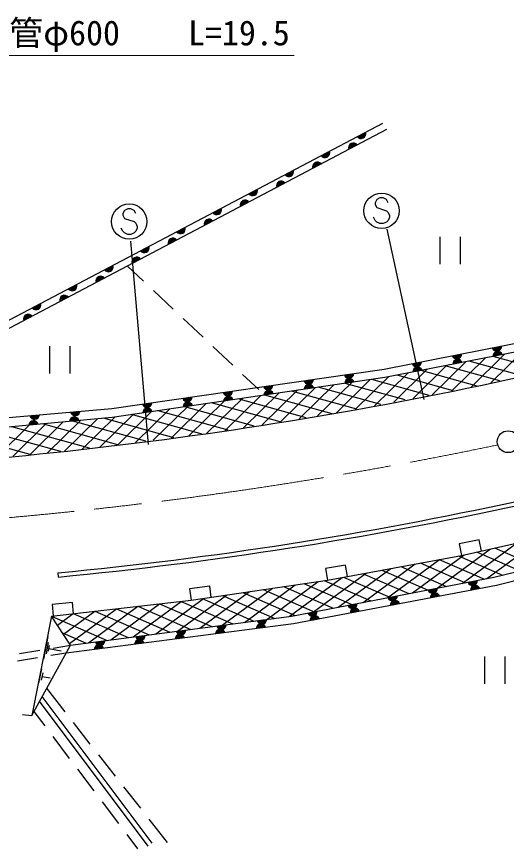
# Model space of a CAD drawing. Units: millimetres, scale not verified. Extents: x 40000 to 680000, y 20000 to 380000.
# Drawn here: x 332255 to 368256, y 235297 to 296258 of the extents above; entities that cross this region are included whole.
import ezdxf
from ezdxf.enums import TextEntityAlignment as Align

# ---------------------------------------------------------------- set-up
doc = ezdxf.new("R2010")
doc.units = ezdxf.units.MM
doc.header["$LTSCALE"] = 1000
doc.linetypes.add('CHAIN', pattern=[18.5, 12, -1.5, 3.5, -1.5])
for name, color, linetype, lineweight in [('M-BGD', 7, 'Continuous', 25), ('M-BMK', 2, 'CHAIN', 13), ('M-BMK-SRVR', 3, 'Continuous', 25), ('M-STR-HTXT', 7, 'Continuous', 13), ('M-STR-STRC', 7, 'Continuous', 25), ('M-STR-STRD', 7, 'Continuous', 25)]:
    doc.layers.add(name, color=color, linetype=linetype, lineweight=lineweight)
doc.styles.add('ＭＳ ゴシック', font='')
doc.styles.get('ＭＳ ゴシック').set_extended_font_data('MS Gothic')

msp = doc.modelspace()

# ---------------------------------------------------------------- linework, layer by layer
at = {"layer": 'M-BGD'}
for p, q in [((316194, 265805), (359183, 288440)), ((359439, 287954), (317375, 265805)), ((363351, 280076), (363351, 278076)), ((364851, 280076), (364851, 278076)), ((341584, 276821), (340403, 277930)), ((343770, 274766), (342312, 276136)), ((345956, 272712), (344498, 274081)), ((334673, 272046), (334673, 270046)), ((336173, 272046), (336173, 270046)), ((348142, 270657), (346684, 272027)), ((368108, 271447), (365643, 269021)), ((369529, 271723), (367112, 269345)), ((371069, 270236), (367274, 271286)), ((365267, 270896), (362810, 268478)), ((366687, 271172), (364227, 268750)), ((369415, 269864), (365511, 270943)), ((361005, 270069), (358561, 267664)), ((362426, 270345), (359978, 267935)), ((363846, 270620), (361394, 268207)), ((366107, 269118), (361983, 270259)), ((367761, 269491), (363747, 270601)), ((350051, 268862), (348870, 269972)), ((358229, 269582), (355741, 267133)), ((359585, 269793), (357145, 267392)), ((362579, 268434), (358358, 269601)), ((364351, 268774), (360219, 269916)), ((354210, 268994), (351663, 266487)), ((355550, 269190), (353022, 266702)), ((356890, 269386), (354382, 266918)), ((359033, 267754), (354432, 269027)), ((360806, 268094), (356395, 269314)), ((350192, 268406), (347585, 265841)), ((351531, 268602), (348944, 266056)), ((352871, 268798), (350304, 266272)), ((355445, 267086), (350506, 268452)), ((357260, 267415), (352469, 268739)), ((344833, 267622), (342301, 265131)), ((346173, 267818), (343608, 265295)), ((347512, 268014), (344916, 265459)), ((348852, 268210), (346225, 265625)), ((351629, 266482), (346579, 267878)), ((353537, 266784), (348542, 268165)), ((340814, 267035), (338379, 264638)), ((342154, 267231), (339686, 264802)), ((345883, 265580), (340690, 267016)), ((343493, 267427), (340994, 264966)), ((347812, 265877), (342653, 267304)), ((349720, 266179), (344616, 267591)), ((335686, 266477), (333263, 264093)), ((336945, 266594), (334522, 264210)), ((338204, 266710), (335782, 264327)), ((341755, 265062), (336398, 266543)), ((339475, 266839), (337072, 264474)), ((343819, 265321), (338646, 266751)), ((335502, 264301), (329653, 265918)), ((333168, 266244), (330744, 263858)), ((337626, 264543), (331902, 266126)), ((334427, 266360), (332003, 263975)), ((339690, 264803), (334150, 266335)), ((333256, 264092), (327405, 265710)), ((366814, 254969), (370942, 258019)), ((364995, 254620), (369009, 257586)), ((361356, 253921), (365144, 256719)), ((363176, 254270), (367076, 257152)), ((366069, 256926), (369264, 255534)), ((367391, 257223), (370554, 255845)), ((357718, 253222), (361547, 256051)), ((359537, 253571), (363339, 256380)), ((361914, 256118), (365244, 254668)), ((363323, 256377), (366634, 254935)), ((364732, 256636), (367974, 255224)), ((355899, 252872), (359755, 255722)), ((359096, 255601), (362464, 254134)), ((360505, 255860), (363854, 254401)), ((352279, 252188), (356172, 255063)), ((354079, 252523), (357963, 255393)), ((354856, 254830), (358294, 253332)), ((356279, 255083), (359684, 253600)), ((357688, 255342), (361074, 253867)), ((347367, 251542), (351053, 254265)), ((349005, 251757), (352738, 254516)), ((350642, 251972), (354423, 254766)), ((351869, 254386), (355514, 252798)), ((353363, 254608), (356904, 253065)), ((344093, 251112), (347683, 253765)), ((345730, 251327), (349368, 254015)), ((347387, 253721), (351225, 252049)), ((348881, 253943), (352734, 252264)), ((350375, 254165), (354124, 252531)), ((339181, 250467), (342766, 253116)), ((340818, 250682), (344356, 253296)), ((342456, 250897), (345998, 253515)), ((342766, 253116), (346608, 251443)), ((344356, 253296), (348147, 251645)), ((345894, 253499), (349686, 251847)), ((335258, 251547), (336407, 252396)), ((335699, 250878), (337997, 252576)), ((336139, 250209), (339587, 252756)), ((336407, 252396), (340452, 250634)), ((337544, 250252), (341177, 252936)), ((337997, 252576), (341991, 250836)), ((339587, 252756), (343530, 251038)), ((341177, 252936), (345069, 251240)), ((334817, 252216), (338913, 250432)), ((334254, 249060), (334577, 250723)), ((335623, 250992), (337374, 250230)), ((334446, 249454), (334607, 250286)), ((334597, 249640), (334678, 250056)), ((334939, 249867), (336225, 250079)), ((332472, 249460), (333952, 249704)), ((334637, 249848), (335524, 249676)), ((335904, 249499), (334778, 249311)), ((333792, 249147), (332312, 248901)), ((366649, 249247), (366649, 247247)), ((368149, 249247), (368149, 247247)), ((333899, 247281), (334107, 248352)), ((334094, 247521), (334198, 248057)), ((334146, 247789), (334718, 247678)), ((335825, 245182), (334470, 246911)), ((342212, 235523), (334141, 246317)), ((341920, 235305), (333947, 245968)), ((333529, 245214), (334325, 244159)), ((332696, 244987), (333368, 244922)), ((337675, 242820), (336441, 244394)), ((334927, 243360), (336131, 241763)), ((339525, 240458), (338291, 242033)), ((336733, 240965), (337938, 239368)), ((341375, 238096), (340141, 239671)), ((338540, 238569), (339744, 236973)), ((343346, 235579), (341991, 237309)), ((340346, 236174), (341142, 235119))]:
    msp.add_line(p, q, dxfattribs=at)
for points in [[(324911, 266226), (339262, 267467), (359273, 270361), (369962, 272456), (381757, 275278)], [(381859, 274790), (370015, 271817), (359308, 269740), (339280, 266810), (324723, 265461)], [(334817, 252216), (345079, 253378), (355096, 254866), (364966, 256679), (374844, 258894), (384768, 261458), (392577, 263656), (395145, 264414)], [(336225, 250079), (352455, 252211), (367334, 255069), (382373, 258691), (395215, 262537)], [(395394, 262017), (382577, 258265), (367520, 254466), (352606, 251642), (335904, 249499)], [(366436, 256979), (366265, 257816), (364795, 257516), (364966, 256679)], [(356576, 255116), (356433, 255958), (354954, 255708), (355096, 254866)], [(346566, 253577), (346453, 254423), (344966, 254225), (345079, 253378)], [(336444, 252376), (336360, 253226), (334867, 253079), (334951, 252229)]]:
    msp.add_lwpolyline(points, dxfattribs=at)
msp.add_lwpolyline([(334817, 252216), (333368, 244922), (336225, 250079)], close=True, dxfattribs=at)
for centre, radius, start, end in [((357572, 287653), 354, 216.56594, 18.97112), ((357572, 287653), 283, 218.78998, 16.74708), ((357572, 287653), 212, 222.5363, 13.00075), ((357572, 287653), 142, 230.24803, 5.28902), ((357572, 287653), 100, 240.5657, 354.97136), ((357572, 287653), 100, 240.5657, 354.97136), ((357014, 286615), 354, 36.56594, 198.97112), ((357014, 286615), 283, 38.78998, 196.74708), ((357014, 286615), 212, 42.5363, 193.00075), ((357014, 286615), 142, 50.24803, 185.28902), ((357014, 286615), 100, 60.5657, 174.97136), ((357014, 286615), 100, 60.5657, 174.97136), ((354917, 286256), 354, 216.56594, 18.97112), ((354917, 286256), 283, 218.78998, 16.74708), ((354917, 286256), 212, 222.5363, 13.00075), ((354917, 286256), 142, 230.24803, 5.28902), ((354917, 286256), 100, 240.5657, 354.97136), ((354917, 286256), 100, 240.5657, 354.97136), ((354359, 285218), 354, 36.56594, 198.97112), ((354359, 285218), 283, 38.78998, 196.74708), ((354359, 285218), 212, 42.5363, 193.00075), ((354359, 285218), 142, 50.24803, 185.28902), ((354359, 285218), 100, 60.5657, 174.97136), ((354359, 285218), 100, 60.5657, 174.97136), ((352263, 284858), 354, 216.56594, 18.97112), ((352263, 284858), 283, 218.78998, 16.74708), ((352263, 284858), 212, 222.5363, 13.00075), ((352263, 284858), 142, 230.24803, 5.28902), ((352263, 284858), 100, 240.5657, 354.97136), ((352263, 284858), 100, 240.5657, 354.97136), ((351705, 283820), 354, 36.56594, 198.97112), ((351705, 283820), 283, 38.78998, 196.74708), ((349608, 283460), 354, 216.56594, 18.97112), ((349608, 283460), 283, 218.78998, 16.74708), ((349608, 283460), 212, 222.5363, 13.00075), ((349608, 283460), 142, 230.24803, 5.28902), ((351705, 283820), 212, 42.5363, 193.00075), ((351705, 283820), 142, 50.24803, 185.28902), ((351705, 283820), 100, 60.5657, 174.97136), ((351705, 283820), 100, 60.5657, 174.97136), ((349608, 283460), 100, 240.5657, 354.97136), ((349608, 283460), 100, 240.5657, 354.97136), ((349050, 282422), 354, 36.56594, 198.97112), ((349050, 282422), 283, 38.78998, 196.74708), ((349050, 282422), 212, 42.5363, 193.00075), ((349050, 282422), 142, 50.24803, 185.28902), ((349050, 282422), 100, 60.5657, 174.97136), ((349050, 282422), 100, 60.5657, 174.97136), ((346954, 282063), 354, 216.56594, 18.97112), ((346954, 282063), 283, 218.78998, 16.74708), ((346954, 282063), 212, 222.5363, 13.00075), ((346954, 282063), 142, 230.24803, 5.28902), ((346954, 282063), 100, 240.5657, 354.97136), ((346954, 282063), 100, 240.5657, 354.97136), ((346395, 281025), 354, 36.56594, 198.97112), ((346395, 281025), 283, 38.78998, 196.74708), ((346395, 281025), 212, 42.5363, 193.00075), ((346395, 281025), 142, 50.24803, 185.28902), ((346395, 281025), 100, 60.5657, 174.97136), ((346395, 281025), 100, 60.5657, 174.97136), ((344299, 280665), 354, 216.56594, 18.97112), ((344299, 280665), 283, 218.78998, 16.74708), ((344299, 280665), 212, 222.5363, 13.00075), ((344299, 280665), 142, 230.24803, 5.28902), ((344299, 280665), 100, 240.5657, 354.97136), ((344299, 280665), 100, 240.5657, 354.97136), ((343741, 279627), 354, 36.56594, 198.97112), ((343741, 279627), 283, 38.78998, 196.74708), ((343741, 279627), 212, 42.5363, 193.00075), ((341645, 279267), 354, 216.56594, 18.97112), ((341645, 279267), 283, 218.78998, 16.74708), ((341645, 279267), 212, 222.5363, 13.00075), ((341645, 279267), 142, 230.24803, 5.28902), ((341645, 279267), 100, 240.5657, 354.97136), ((341645, 279267), 100, 240.5657, 354.97136), ((343741, 279627), 142, 50.24803, 185.28902), ((343741, 279627), 100, 60.5657, 174.97136), ((343741, 279627), 100, 60.5657, 174.97136), ((338990, 277869), 354, 216.56594, 18.97112), ((341086, 278229), 354, 36.56594, 198.97112), ((341086, 278229), 283, 38.78998, 196.74708), ((341086, 278229), 212, 42.5363, 193.00075), ((341086, 278229), 142, 50.24803, 185.28902), ((341086, 278229), 100, 60.5657, 174.97136), ((341086, 278229), 100, 60.5657, 174.97136), ((338990, 277869), 283, 218.78998, 16.74708), ((338990, 277869), 212, 222.5363, 13.00075), ((338990, 277869), 142, 230.24803, 5.28902), ((338990, 277869), 100, 240.5657, 354.97136), ((338990, 277869), 100, 240.5657, 354.97136), ((338432, 276831), 354, 36.56594, 198.97112), ((338432, 276831), 283, 38.78998, 196.74708), ((338432, 276831), 212, 42.5363, 193.00075), ((338432, 276831), 142, 50.24803, 185.28902), ((338432, 276831), 100, 60.5657, 174.97136), ((338432, 276831), 100, 60.5657, 174.97136), ((336336, 276472), 354, 216.56594, 18.97112), ((336336, 276472), 283, 218.78998, 16.74708), ((336336, 276472), 212, 222.5363, 13.00075), ((336336, 276472), 142, 230.24803, 5.28902), ((336336, 276472), 100, 240.5657, 354.97136), ((336336, 276472), 100, 240.5657, 354.97136), ((335777, 275434), 354, 36.56594, 198.97112), ((335777, 275434), 283, 38.78998, 196.74708), ((335777, 275434), 212, 42.5363, 193.00075), ((335777, 275434), 142, 50.24803, 185.28902), ((333681, 275074), 354, 216.56594, 18.97112), ((333681, 275074), 283, 218.78998, 16.74708), ((333681, 275074), 212, 222.5363, 13.00075), ((333681, 275074), 142, 230.24803, 5.28902), ((333681, 275074), 100, 240.5657, 354.97136), ((333681, 275074), 100, 240.5657, 354.97136), ((335777, 275434), 100, 60.5657, 174.97136), ((335777, 275434), 100, 60.5657, 174.97136), ((333123, 274036), 354, 36.56594, 198.97112), ((302533, 572897), 310364, 273.34642, 285.46604), ((333123, 274036), 283, 38.78998, 196.74708), ((333123, 274036), 212, 42.5363, 193.00075), ((333123, 274036), 142, 50.24803, 185.28902), ((333123, 274036), 100, 60.5657, 174.97136), ((333123, 274036), 100, 60.5657, 174.97136), ((367551, 272039), 354, 199.88754, 2.29272), ((367551, 272039), 283, 202.11158, 0.06868), ((367551, 272039), 212, 205.8579, 356.32235), ((367551, 272039), 142, 213.56963, 348.61062), ((367551, 272039), 100, 223.8873, 338.29296), ((367551, 272039), 100, 223.8873, 338.29296), ((364607, 271462), 354, 199.88754, 2.29272), ((364607, 271462), 283, 202.11158, 0.06868), ((364607, 271462), 212, 205.8579, 356.32235), ((364607, 271462), 142, 213.56963, 348.61062), ((364607, 271462), 100, 223.8873, 338.29296), ((364607, 271462), 100, 223.8873, 338.29296), ((367617, 271297), 354, 19.77806, 182.18324), ((367617, 271297), 283, 22.0021, 179.9592), ((367617, 271297), 212, 25.74843, 176.21287), ((367617, 271297), 142, 33.46016, 168.50114), ((367617, 271297), 100, 43.77782, 158.18348), ((367617, 271297), 100, 43.77782, 158.18348), ((361663, 270885), 354, 199.88754, 2.29272), ((361663, 270885), 283, 202.11158, 0.06868), ((361663, 270885), 212, 205.8579, 356.32235), ((361663, 270885), 142, 213.56963, 348.61062), ((361663, 270885), 100, 223.8873, 338.29296), ((361663, 270885), 100, 223.8873, 338.29296), ((364672, 270725), 354, 19.77806, 182.18324), ((364672, 270725), 283, 22.0021, 179.9592), ((364672, 270725), 212, 25.74843, 176.21287), ((364672, 270725), 142, 33.46016, 168.50114), ((364672, 270725), 100, 43.77782, 158.18348), ((364672, 270725), 100, 43.77782, 158.18348), ((361727, 270154), 354, 19.77806, 182.18324), ((361727, 270154), 283, 22.0021, 179.9592), ((361727, 270154), 212, 25.74843, 176.21287), ((361727, 270154), 142, 33.46016, 168.50114), ((361727, 270154), 100, 43.77782, 158.18348), ((361727, 270154), 100, 43.77782, 158.18348), ((353713, 269612), 354, 197.02713, 359.43231), ((353713, 269612), 283, 199.25117, 357.20827), ((353713, 269612), 212, 202.9975, 353.46195), ((353713, 269612), 142, 210.70923, 345.75022), ((353713, 269612), 100, 221.02689, 335.43255), ((353713, 269612), 100, 221.02689, 335.43255), ((356683, 270041), 354, 197.02713, 359.43231), ((356723, 269307), 354, 17.11942, 179.5246), ((356683, 270041), 283, 199.25117, 357.20827), ((356723, 269307), 283, 19.34346, 177.30056), ((356683, 270041), 212, 202.9975, 353.46195), ((356723, 269307), 212, 23.08979, 173.55424), ((356683, 270041), 142, 210.70923, 345.75022), ((356723, 269307), 142, 30.80152, 165.84251), ((356683, 270041), 100, 221.02689, 335.43255), ((356683, 270041), 100, 221.02689, 335.43255), ((350744, 269183), 354, 197.02713, 359.43231), ((350744, 269183), 283, 199.25117, 357.20827), ((350744, 269183), 212, 202.9975, 353.46195), ((350744, 269183), 142, 210.70923, 345.75022), ((350744, 269183), 100, 221.02689, 335.43255), ((350744, 269183), 100, 221.02689, 335.43255), ((353755, 268873), 354, 17.11942, 179.5246), ((353755, 268873), 283, 19.34346, 177.30056), ((353755, 268873), 212, 23.08979, 173.55424), ((353755, 268873), 142, 30.80152, 165.84251), ((353755, 268873), 100, 41.11918, 155.52484), ((353755, 268873), 100, 41.11918, 155.52484), ((356723, 269307), 100, 41.11918, 155.52484), ((356723, 269307), 100, 41.11918, 155.52484), ((344806, 268324), 354, 197.02713, 359.43231), ((344806, 268324), 283, 199.25117, 357.20827), ((344806, 268324), 212, 202.9975, 353.46195), ((344806, 268324), 142, 210.70923, 345.75022), ((344806, 268324), 100, 221.02689, 335.43255), ((344806, 268324), 100, 221.02689, 335.43255), ((347775, 268753), 354, 197.02713, 359.43231), ((347818, 268004), 354, 17.11942, 179.5246), ((347775, 268753), 283, 199.25117, 357.20827), ((347818, 268004), 283, 19.34346, 177.30056), ((347775, 268753), 212, 202.9975, 353.46195), ((347775, 268753), 142, 210.70923, 345.75022), ((347775, 268753), 100, 221.02689, 335.43255), ((347775, 268753), 100, 221.02689, 335.43255), ((350786, 268439), 354, 17.11942, 179.5246), ((350786, 268439), 283, 19.34346, 177.30056), ((350786, 268439), 212, 23.08979, 173.55424), ((350786, 268439), 142, 30.80152, 165.84251), ((350786, 268439), 100, 41.11918, 155.52484), ((350786, 268439), 100, 41.11918, 155.52484), ((341837, 267894), 354, 197.02713, 359.43231), ((341837, 267894), 283, 199.25117, 357.20827), ((341837, 267894), 212, 202.9975, 353.46195), ((341837, 267894), 142, 210.70923, 345.75022), ((341837, 267894), 100, 221.02689, 335.43255), ((341837, 267894), 100, 221.02689, 335.43255), ((344849, 267570), 354, 17.11942, 179.5246), ((344849, 267570), 283, 19.34346, 177.30056), ((344849, 267570), 212, 23.08979, 173.55424), ((344849, 267570), 142, 30.80152, 165.84251), ((344849, 267570), 100, 41.11918, 155.52484), ((344849, 267570), 100, 41.11918, 155.52484), ((347818, 268004), 212, 23.08979, 173.55424), ((347818, 268004), 142, 30.80152, 165.84251), ((347818, 268004), 100, 41.11918, 155.52484), ((347818, 268004), 100, 41.11918, 155.52484), ((336565, 267288), 354, 193.73905, 356.14422), ((336565, 267288), 283, 195.96309, 353.92019), ((336565, 267288), 212, 199.70941, 350.17386), ((336565, 267288), 142, 207.42114, 342.46213), ((336565, 267288), 100, 217.7388, 332.14447), ((336565, 267288), 100, 217.7388, 332.14447), ((341881, 267136), 354, 17.11942, 179.5246), ((341881, 267136), 283, 19.34346, 177.30056), ((341881, 267136), 212, 23.08979, 173.55424), ((341881, 267136), 142, 30.80152, 165.84251), ((341881, 267136), 100, 41.11918, 155.52484), ((341881, 267136), 100, 41.11918, 155.52484), ((333500, 266220), 354, 14.09262, 176.4978), ((333500, 266220), 283, 16.31666, 174.27376), ((333576, 267030), 354, 193.73905, 356.14422), ((333500, 266220), 212, 20.06299, 170.52743), ((333576, 267030), 283, 195.96309, 353.92019), ((333576, 267030), 212, 199.70941, 350.17386), ((333576, 267030), 142, 207.42114, 342.46213), ((333576, 267030), 100, 217.7388, 332.14447), ((333576, 267030), 100, 217.7388, 332.14447), ((336487, 266497), 354, 14.09262, 176.4978), ((336487, 266497), 283, 16.31666, 174.27376), ((336487, 266497), 212, 20.06299, 170.52743), ((336487, 266497), 142, 27.77472, 162.81571), ((336487, 266497), 100, 38.09238, 152.49804), ((336487, 266497), 100, 38.09238, 152.49804), ((333500, 266220), 142, 27.77472, 162.81571), ((333500, 266220), 100, 38.09238, 152.49804), ((333500, 266220), 100, 38.09238, 152.49804), ((365776, 254825), 354, 199.67279, 2.07797), ((365776, 254825), 283, 201.89683, 359.85393), ((362830, 254259), 354, 199.67279, 2.07797), ((362830, 254259), 283, 201.89683, 359.85393), ((362830, 254259), 212, 205.64316, 356.10761), ((362830, 254259), 142, 213.35489, 348.39588), ((362830, 254259), 100, 223.67255, 338.07821), ((362830, 254259), 100, 223.67255, 338.07821), ((365776, 254825), 212, 205.64316, 356.10761), ((365968, 254117), 354, 19.51587, 181.92105), ((365776, 254825), 142, 213.35489, 348.39588), ((365968, 254117), 283, 21.73991, 179.69701), ((365776, 254825), 100, 223.67255, 338.07821), ((365776, 254825), 100, 223.67255, 338.07821), ((365968, 254117), 212, 25.48624, 175.95069), ((365968, 254117), 142, 33.19797, 168.23896), ((365968, 254117), 100, 43.51563, 157.92129), ((365968, 254117), 100, 43.51563, 157.92129), ((359884, 253693), 354, 199.67279, 2.07797), ((359884, 253693), 283, 201.89683, 359.85393), ((359884, 253693), 212, 205.64316, 356.10761), ((359884, 253693), 142, 213.35489, 348.39588), ((359884, 253693), 100, 223.67255, 338.07821), ((359884, 253693), 100, 223.67255, 338.07821), ((363021, 253559), 354, 19.51587, 181.92105), ((363021, 253559), 283, 21.73991, 179.69701), ((363021, 253559), 212, 25.48624, 175.95069), ((363021, 253559), 142, 33.19797, 168.23896), ((363021, 253559), 100, 43.51563, 157.92129), ((363021, 253559), 100, 43.51563, 157.92129), ((356938, 253127), 354, 199.67279, 2.07797), ((356938, 253127), 283, 201.89683, 359.85393), ((356938, 253127), 212, 205.64316, 356.10761), ((356938, 253127), 142, 213.35489, 348.39588), ((356938, 253127), 100, 223.67255, 338.07821), ((356938, 253127), 100, 223.67255, 338.07821), ((360073, 253001), 354, 19.51587, 181.92105), ((360073, 253001), 283, 21.73991, 179.69701), ((360073, 253001), 212, 25.48624, 175.95069), ((360073, 253001), 142, 33.19797, 168.23896), ((360073, 253001), 100, 43.51563, 157.92129), ((360073, 253001), 100, 43.51563, 157.92129), ((353992, 252561), 354, 199.67279, 2.07797), ((353992, 252561), 283, 201.89683, 359.85393), ((353992, 252561), 212, 205.64316, 356.10761), ((353992, 252561), 142, 213.35489, 348.39588), ((353992, 252561), 100, 223.67255, 338.07821), ((353992, 252561), 100, 223.67255, 338.07821), ((357125, 252443), 354, 19.51587, 181.92105), ((357125, 252443), 283, 21.73991, 179.69701), ((357125, 252443), 212, 25.48624, 175.95069), ((357125, 252443), 142, 33.19797, 168.23896), ((357125, 252443), 100, 43.51563, 157.92129), ((357125, 252443), 100, 43.51563, 157.92129), ((350282, 251980), 354, 196.28087, 358.68604), ((350282, 251980), 283, 198.50491, 356.46201), ((350282, 251980), 212, 202.25123, 352.71568), ((350282, 251980), 142, 209.96296, 345.00395), ((350282, 251980), 100, 220.28062, 334.68629), ((350282, 251980), 100, 220.28062, 334.68629), ((354178, 251885), 354, 19.51587, 181.92105), ((354178, 251885), 283, 21.73991, 179.69701), ((354178, 251885), 212, 25.48624, 175.95069), ((354178, 251885), 142, 33.19797, 168.23896), ((354178, 251885), 100, 43.51563, 157.92129), ((354178, 251885), 100, 43.51563, 157.92129), ((344333, 251198), 354, 196.28087, 358.68604), ((344333, 251198), 283, 198.50491, 356.46201), ((344333, 251198), 212, 202.25123, 352.71568), ((344333, 251198), 142, 209.96296, 345.00395), ((347237, 250899), 354, 16.11093, 178.51611), ((347237, 250899), 283, 18.33497, 176.29207), ((347307, 251589), 354, 196.28087, 358.68604), ((347307, 251589), 283, 198.50491, 356.46201), ((347307, 251589), 212, 202.25123, 352.71568), ((347307, 251589), 142, 209.96296, 345.00395), ((347307, 251589), 100, 220.28062, 334.68629), ((347307, 251589), 100, 220.28062, 334.68629), ((350213, 251281), 354, 16.11093, 178.51611), ((350213, 251281), 283, 18.33497, 176.29207), ((350213, 251281), 212, 22.0813, 172.54575), ((350213, 251281), 142, 29.79303, 164.83402), ((350213, 251281), 100, 40.11069, 154.51635), ((350213, 251281), 100, 40.11069, 154.51635), ((341359, 250808), 354, 196.28087, 358.68604), ((341359, 250808), 283, 198.50491, 356.46201), ((341359, 250808), 212, 202.25123, 352.71568), ((341359, 250808), 142, 209.96296, 345.00395), ((341359, 250808), 100, 220.28062, 334.68629), ((341359, 250808), 100, 220.28062, 334.68629), ((344262, 250517), 354, 16.11093, 178.51611), ((344262, 250517), 283, 18.33497, 176.29207), ((344262, 250517), 212, 22.0813, 172.54575), ((344262, 250517), 142, 29.79303, 164.83402), ((344262, 250517), 100, 40.11069, 154.51635), ((344262, 250517), 100, 40.11069, 154.51635), ((344333, 251198), 100, 220.28062, 334.68629), ((344333, 251198), 100, 220.28062, 334.68629), ((347237, 250899), 212, 22.0813, 172.54575), ((347237, 250899), 142, 29.79303, 164.83402), ((347237, 250899), 100, 40.11069, 154.51635), ((347237, 250899), 100, 40.11069, 154.51635), ((338311, 249753), 354, 16.11093, 178.51611), ((338311, 249753), 283, 18.33497, 176.29207), ((338384, 250417), 354, 196.28087, 358.68604), ((338311, 249753), 212, 22.0813, 172.54575), ((338384, 250417), 283, 198.50491, 356.46201), ((338384, 250417), 212, 202.25123, 352.71568), ((338384, 250417), 142, 209.96296, 345.00395), ((338384, 250417), 100, 220.28062, 334.68629), ((338384, 250417), 100, 220.28062, 334.68629), ((341286, 250135), 354, 16.11093, 178.51611), ((341286, 250135), 283, 18.33497, 176.29207), ((341286, 250135), 212, 22.0813, 172.54575), ((341286, 250135), 142, 29.79303, 164.83402), ((341286, 250135), 100, 40.11069, 154.51635), ((341286, 250135), 100, 40.11069, 154.51635), ((338311, 249753), 142, 29.79303, 164.83402), ((338311, 249753), 100, 40.11069, 154.51635), ((338311, 249753), 100, 40.11069, 154.51635)]:
    msp.add_arc(centre, radius, start, end, dxfattribs=at)
at = {"layer": 'M-BMK'}
msp.add_arc((304212, 567631), 309406, 263.48564, 281.826, dxfattribs=at)
at = {"layer": 'M-BMK-SRVR'}
msp.add_circle((368386, 265030), 800, dxfattribs=at)
at = {"layer": 'M-STR-HTXT'}
msp.add_lwpolyline([(316832, 265805), (321200, 293395), (352650, 293395)], dxfattribs=at)
at = {"layer": 'M-STR-STRC'}
for p, q in [((358964, 282937), (358728, 282819)), ((359201, 282937), (358964, 282937)), ((359437, 282819), (359201, 282937)), ((358728, 282819), (358610, 282583)), ((358610, 282583), (358610, 282464)), ((358610, 282464), (358728, 282228)), ((359555, 282583), (359437, 282819)), ((340182, 282022), (340064, 281786)), ((340064, 281786), (340064, 281668)), ((340064, 281668), (340182, 281431)), ((340419, 282141), (340182, 282022)), ((340655, 282141), (340419, 282141)), ((340892, 282022), (340655, 282141)), ((341010, 281786), (340892, 282022)), ((358728, 282228), (359437, 281992)), ((359437, 281992), (359555, 281874)), ((359555, 281874), (359673, 281637)), ((340182, 281431), (340892, 281195)), ((340892, 281195), (341010, 281077)), ((341010, 281077), (341128, 280841)), ((358610, 281283), (358491, 281519)), ((358728, 281164), (358610, 281283)), ((358964, 281046), (358728, 281164)), ((359201, 281046), (358964, 281046)), ((359437, 281164), (359201, 281046)), ((359555, 281283), (359437, 281164)), ((359673, 281519), (359555, 281283)), ((359673, 281637), (359673, 281519)), ((340064, 280486), (339946, 280722)), ((340182, 280368), (340064, 280486)), ((341010, 280486), (340892, 280368)), ((341128, 280722), (341010, 280486)), ((341128, 280841), (341128, 280722)), ((359473, 280639), (362175, 268125)), ((340419, 280250), (340182, 280368)), ((340655, 280250), (340419, 280250)), ((340892, 280368), (340655, 280250)), ((340617, 279772), (341925, 264812))]:
    msp.add_line(p, q, dxfattribs=at)
for centre in [(359082, 281992), (340537, 281195)]:
    msp.add_circle(centre, 1300, dxfattribs=at)
at = {"layer": 'M-STR-STRD'}
msp.add_line((335292, 255395), (335321, 255089), dxfattribs=at)
for radius in [286517, 286825]:
    msp.add_arc((308107, 540619), radius, 275.44454, 282.29245, dxfattribs=at)

# ---------------------------------------------------------------- texts
at = {"layer": 'M-STR-HTXT', "style": 'ＭＳ ゴシック'}
msp.add_text('ヒューム管φ600\u3000\u3000L=19.5', height=1833, dxfattribs=at).set_placement((337025, 293595), align=Align.BOTTOM_CENTER)

doc.saveas('drawing.dxf')
